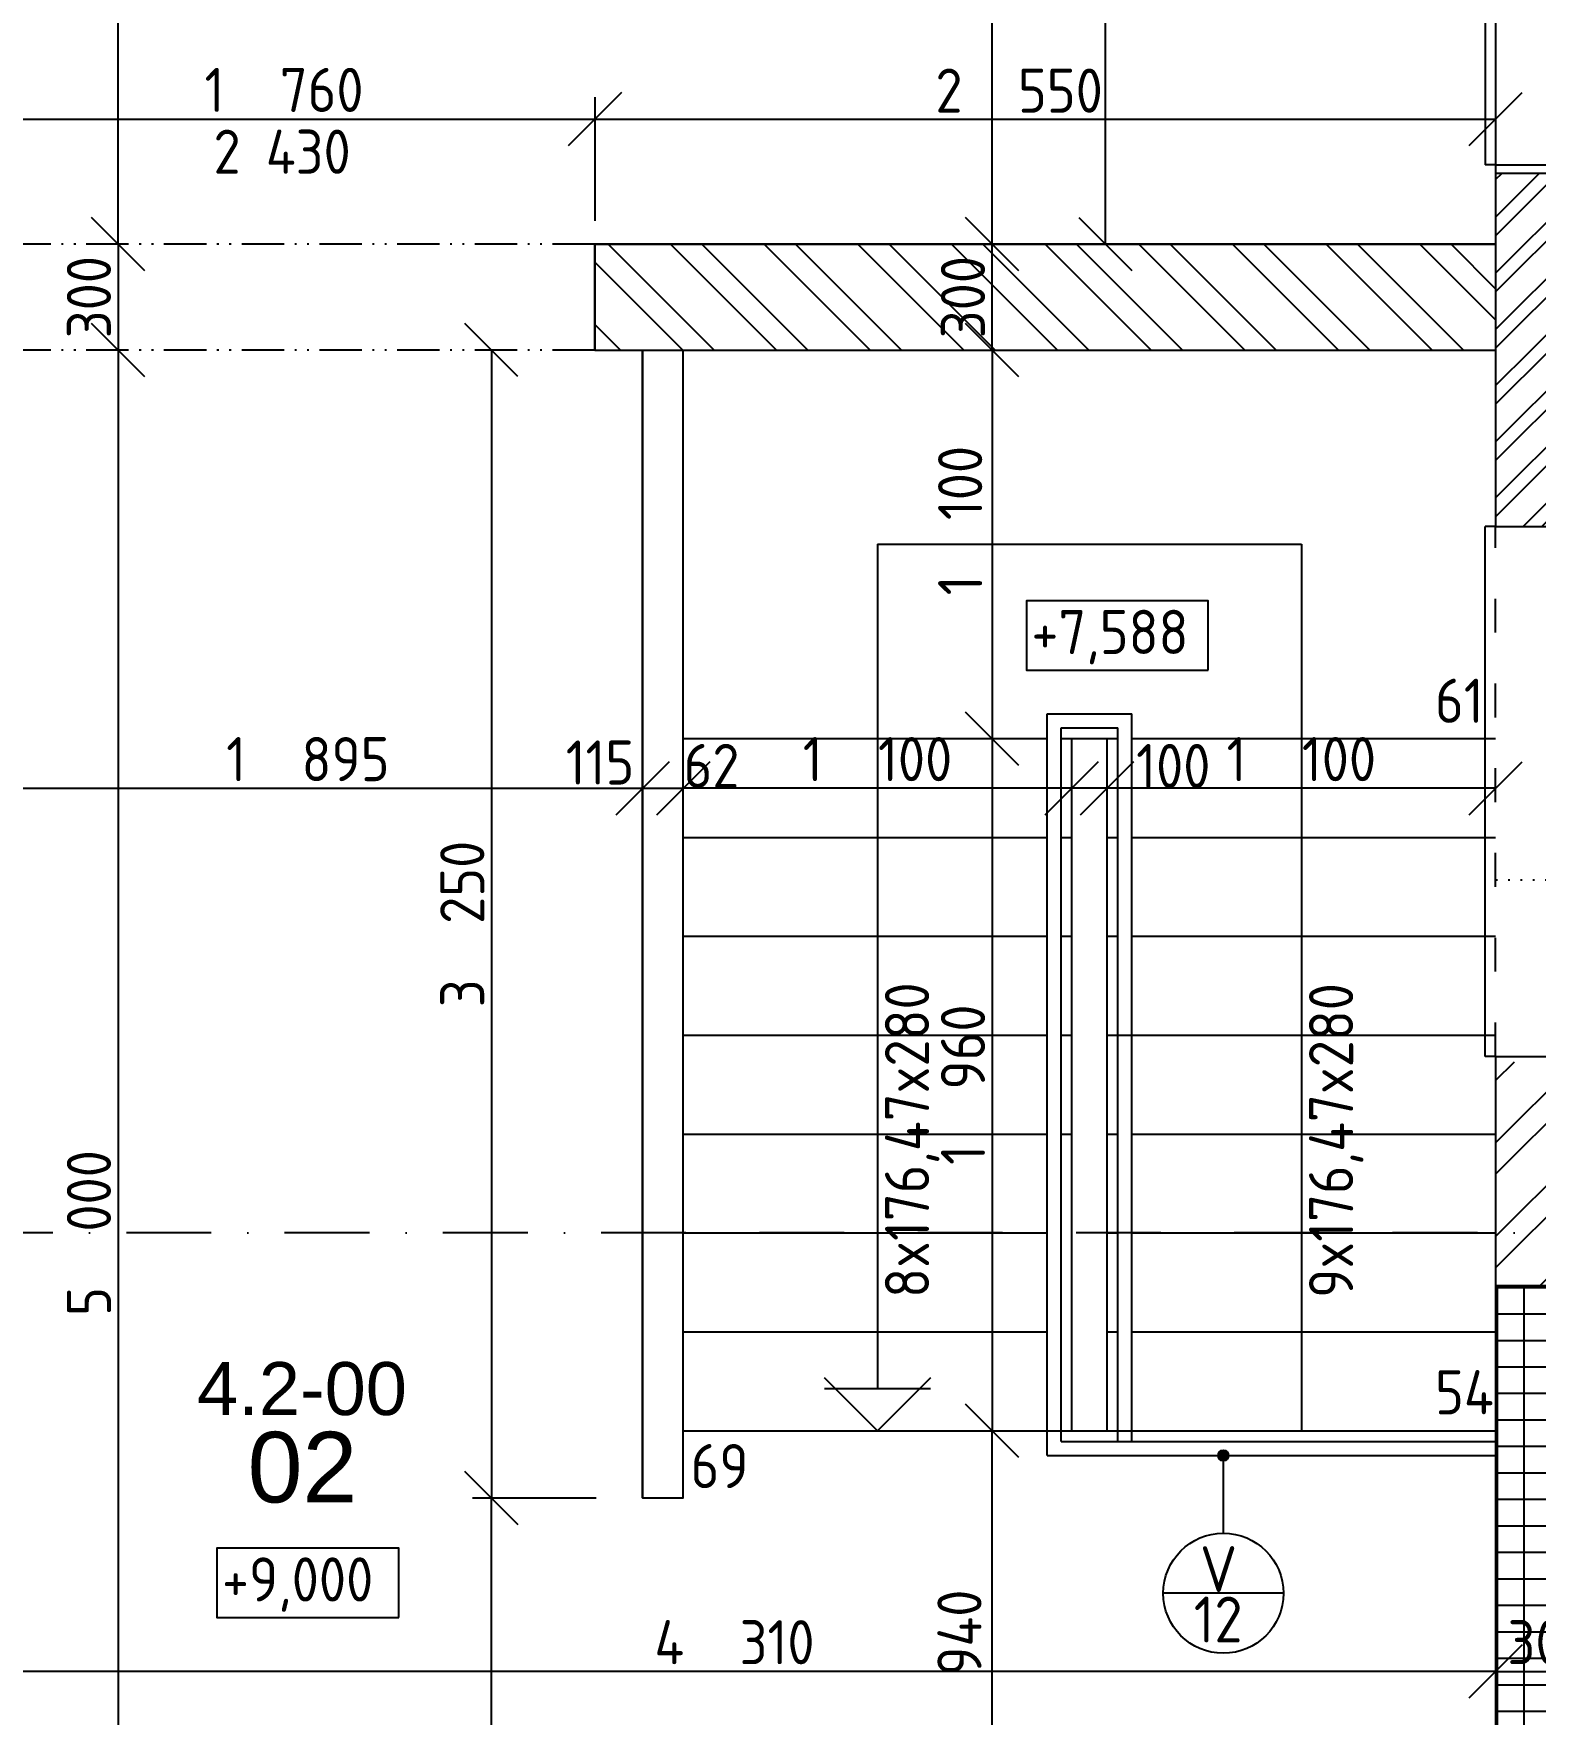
# Model space of a CAD drawing. Extents: x 4511820 to 5180432, y -1526536 to -944957.
# Drawn here: x 4989732 to 4993983, y -1070331 to -1065572 of the extents above; entities that cross this region are included whole.
import ezdxf

# ---------------------------------------------------------------- set-up
doc = ezdxf.new("R2010")
doc.units = 0
doc.header["$MEASUREMENT"] = 0
for name, pattern in [('ACAD_ISO03W100', [30, 12, -18]), ('ACAD_ISO07W100', [3.5, 0.5, -3]), ('ACAD_ISO12W100', [22, 12, -3, 0.5, -3, 0.5, -3]), ('BODKOCIARKOVANA_3', [5.6, 3, -1.3, 0, -1.3])]:
    doc.linetypes.add(name, pattern=pattern)
doc.layers.get('0').update_dxf_attribs({"linetype": 'CONTINUOUS'})
doc.layers.get('Defpoints').update_dxf_attribs({"color": 61, "linetype": 'CONTINUOUS'})
for name, color, linetype in [('KÓTY', 4, 'CONTINUOUS'), ('MÚRY', 1, 'CONTINUOUS'), ('osi', 253, 'CONTINUOUS'), ('Plochy', 41, 'CONTINUOUS'), ('POPIS', 7, 'CONTINUOUS'), ('POZEMOK', 7, 'CONTINUOUS'), ('TENKÁ', 7, 'CONTINUOUS'), ('ŠRAFY', 82, 'CONTINUOUS')]:
    doc.layers.add(name, color=color, linetype=linetype)
doc.styles.add('ARIAL', font='arial.ttf')
doc.styles.add('STYLE1', font='isocp.shx')
doc.dimstyles.new('STANDARD-50', dxfattribs={"dimtxt": 125, "dimasz": 150, "dimexe": 10, "dimexo": 200, "dimgap": 20, "dimtad": 1, "dimdsep": 46, "dimlunit": 6, "dimtxsty": 'STYLE1', "dimblk1": 'OBLIQUE', "dimblk2": 'OBLIQUE', "dimsah": 1, "dimcen": 2.5, "dimse1": 1, "dimse2": 1, "dimadec": 0, "dimazin": 0, "dimtfac": 1, "dimtmove": 1, "dimatfit": 3, "dimldrblk": 'OBLIQUE', "dimfxl": 1, "dimtolj": 1, "dimtzin": 0, "dimarcsym": 0})
pattern_1 = [(45, (0, 262792.02), (-79.549513, 79.549513), []), (45, (53.03, 262792.02), (-79.549513, 79.549513), [])]

# ---------------------------------------------------------------- blocks, each defined once
blk = doc.blocks.new('_OBLIQUE')
at = {"color": 0, "linetype": 'ByBlock'}
blk.add_line((-0.5, -0.5), (0.5, 0.5), dxfattribs=at)
blk = doc.blocks.new('*D20786')
at = {"layer": 'Defpoints', "color": 0}
for p in [(4992771, -1067709), (4992771, -1067789.7), (4993871, -1067789.7)]:
    blk.add_point(p, dxfattribs=at)
at = {"layer": 'KÓTY', "color": 0, "lineweight": -2}
blk.add_line((4993871, -1067709), (4992771, -1067709), dxfattribs=at)
at = {"layer": 'KÓTY', "color": 0, "linetype": 'ByBlock', "lineweight": -2, "xscale": 150, "yscale": 150, "zscale": 150, "rotation": 180}
blk.add_blockref('_OBLIQUE', (4992771, -1067709), dxfattribs=at)
at = {"layer": 'KÓTY', "color": 0, "linetype": 'ByBlock', "lineweight": -2, "xscale": 150, "yscale": 150, "zscale": 150}
blk.add_blockref('_OBLIQUE', (4993871, -1067709), dxfattribs=at)
at = {"layer": 'KÓTY', "color": 0, "insert": (4993321, -1067626.4), "char_height": 125, "attachment_point": 5, "style": 'STYLE1'}
blk.add_mtext('\\A1;1ﾠ100', dxfattribs=at)
blk = doc.blocks.new('*D20787')
at = {"layer": 'Defpoints', "color": 0}
for p in [(4992671, -1067709), (4992671, -1067782.1), (4992771, -1067789.7)]:
    blk.add_point(p, dxfattribs=at)
at = {"layer": 'KÓTY', "color": 0, "lineweight": -2}
blk.add_line((4992771, -1067709), (4992671, -1067709), dxfattribs=at)
at = {"layer": 'KÓTY', "color": 0, "linetype": 'ByBlock', "lineweight": -2, "xscale": 150, "yscale": 150, "zscale": 150, "rotation": 180}
blk.add_blockref('_OBLIQUE', (4992671, -1067709), dxfattribs=at)
at = {"layer": 'KÓTY', "color": 0, "linetype": 'ByBlock', "lineweight": -2, "xscale": 150, "yscale": 150, "zscale": 150}
blk.add_blockref('_OBLIQUE', (4992771, -1067709), dxfattribs=at)
at = {"layer": 'KÓTY', "color": 0, "insert": (4992958.5, -1067646), "char_height": 125, "attachment_point": 5, "style": 'STYLE1'}
blk.add_mtext('\\A1;100', dxfattribs=at)
blk = doc.blocks.new('*D20788')
at = {"layer": 'Defpoints', "color": 0}
for p in [(4991571, -1067709), (4991571, -1067789.7), (4992671, -1067789.7)]:
    blk.add_point(p, dxfattribs=at)
at = {"layer": 'KÓTY', "color": 0, "lineweight": -2}
blk.add_line((4992671, -1067709), (4991571, -1067709), dxfattribs=at)
at = {"layer": 'KÓTY', "color": 0, "linetype": 'ByBlock', "lineweight": -2, "xscale": 150, "yscale": 150, "zscale": 150, "rotation": 180}
blk.add_blockref('_OBLIQUE', (4991571, -1067709), dxfattribs=at)
at = {"layer": 'KÓTY', "color": 0, "linetype": 'ByBlock', "lineweight": -2, "xscale": 150, "yscale": 150, "zscale": 150}
blk.add_blockref('_OBLIQUE', (4992671, -1067709), dxfattribs=at)
at = {"layer": 'KÓTY', "color": 0, "insert": (4992121, -1067626.4), "char_height": 125, "attachment_point": 5, "style": 'STYLE1'}
blk.add_mtext('\\A1;1ﾠ100', dxfattribs=at)
blk = doc.blocks.new('*D20789')
at = {"layer": 'Defpoints', "color": 0}
for p in [(4991456, -1067709), (4991571, -1067709), (4991571, -1067709)]:
    blk.add_point(p, dxfattribs=at)
at = {"layer": 'KÓTY', "color": 0, "lineweight": -2}
blk.add_line((4991456, -1067709), (4991571, -1067709), dxfattribs=at)
at = {"layer": 'KÓTY', "color": 0, "linetype": 'ByBlock', "lineweight": -2, "xscale": 150, "yscale": 150, "zscale": 150, "rotation": 180}
blk.add_blockref('_OBLIQUE', (4991456, -1067709), dxfattribs=at)
at = {"layer": 'KÓTY', "color": 0, "linetype": 'ByBlock', "lineweight": -2, "xscale": 150, "yscale": 150, "zscale": 150}
blk.add_blockref('_OBLIQUE', (4991571, -1067709), dxfattribs=at)
at = {"layer": 'KÓTY', "color": 0, "insert": (4991335.5, -1067636), "char_height": 125, "attachment_point": 5, "style": 'STYLE1'}
blk.add_mtext('\\A1;115', dxfattribs=at)
blk = doc.blocks.new('*D20790')
at = {"layer": 'Defpoints', "color": 0}
for p in [(4992445.5, -1069528.2), (4992445.5, -1069528.2), (4992445.5, -1071468.2)]:
    blk.add_point(p, dxfattribs=at)
at = {"layer": 'KÓTY', "color": 0, "lineweight": -2}
blk.add_line((4992445.5, -1071468.2), (4992445.5, -1069528.2), dxfattribs=at)
at = {"layer": 'KÓTY', "color": 0, "linetype": 'ByBlock', "lineweight": -2, "xscale": 150, "yscale": 150, "zscale": 150}
for p, rotation in [((4992445.5, -1069528.2), 90), ((4992445.5, -1071468.2), 270)]:
    blk.add_blockref('_OBLIQUE', p, dxfattribs=dict(at, rotation=rotation))
at = {"layer": 'KÓTY', "color": 0, "insert": (4992353, -1070206.5), "char_height": 125, "attachment_point": 5, "rotation": 90, "style": 'STYLE1'}
blk.add_mtext('\\A1;1ﾠ940', dxfattribs=at)
blk = doc.blocks.new('*D20791')
at = {"layer": 'Defpoints', "color": 0}
for p in [(4992279.5, -1067568.2), (4992279.5, -1069528.2), (4992445.5, -1069528.2)]:
    blk.add_point(p, dxfattribs=at)
at = {"layer": 'KÓTY', "color": 0, "lineweight": -2}
blk.add_line((4992445.5, -1067568.2), (4992445.5, -1069528.2), dxfattribs=at)
at = {"layer": 'KÓTY', "color": 0, "linetype": 'ByBlock', "lineweight": -2, "xscale": 150, "yscale": 150, "zscale": 150}
for p, rotation in [((4992445.5, -1067568.2), 90), ((4992445.5, -1069528.2), 270)]:
    blk.add_blockref('_OBLIQUE', p, dxfattribs=dict(at, rotation=rotation))
at = {"layer": 'KÓTY', "color": 0, "insert": (4992363, -1068548.2), "char_height": 125, "attachment_point": 5, "rotation": 90, "style": 'STYLE1'}
blk.add_mtext('\\A1;1ﾠ960', dxfattribs=at)
blk = doc.blocks.new('*D20792')
at = {"layer": 'Defpoints', "color": 0}
for p in [(4992279.5, -1066468.2), (4992279.5, -1067568.2), (4992445.5, -1067568.2)]:
    blk.add_point(p, dxfattribs=at)
at = {"layer": 'KÓTY', "color": 0, "lineweight": -2}
blk.add_line((4992445.5, -1066468.2), (4992445.5, -1067568.2), dxfattribs=at)
at = {"layer": 'KÓTY', "color": 0, "linetype": 'ByBlock', "lineweight": -2, "xscale": 150, "yscale": 150, "zscale": 150}
for p, rotation in [((4992445.5, -1066468.2), 90), ((4992445.5, -1067568.2), 270)]:
    blk.add_blockref('_OBLIQUE', p, dxfattribs=dict(at, rotation=rotation))
at = {"layer": 'KÓTY', "color": 0, "insert": (4992355, -1066951), "char_height": 125, "attachment_point": 5, "rotation": 90, "style": 'STYLE1'}
blk.add_mtext('\\A1;1ﾠ100', dxfattribs=at)
blk = doc.blocks.new('*D20869')
at = {"layer": 'Defpoints', "color": 0}
for p in [(4989484.5, -1066468.2), (4989484.5, -1071468.2), (4989971, -1071468.2)]:
    blk.add_point(p, dxfattribs=at)
at = {"layer": 'KÓTY', "color": 0, "lineweight": -2}
blk.add_line((4989971, -1066468.2), (4989971, -1071468.2), dxfattribs=at)
at = {"layer": 'KÓTY', "color": 0, "linetype": 'ByBlock', "lineweight": -2, "xscale": 150, "yscale": 150, "zscale": 150}
for p, rotation in [((4989971, -1066468.2), 90), ((4989971, -1071468.2), 270)]:
    blk.add_blockref('_OBLIQUE', p, dxfattribs=dict(at, rotation=rotation))
at = {"layer": 'KÓTY', "color": 0, "insert": (4989888.5, -1068968.2), "char_height": 125, "attachment_point": 5, "rotation": 90, "style": 'STYLE1'}
blk.add_mtext('\\A1;5ﾠ000', dxfattribs=at)
blk = doc.blocks.new('*D20870')
at = {"layer": 'Defpoints', "color": 0}
for p in [(4989484.5, -1066168.2), (4989484.5, -1066468.2), (4989971, -1066468.2)]:
    blk.add_point(p, dxfattribs=at)
at = {"layer": 'KÓTY', "color": 0, "lineweight": -2}
blk.add_line((4989971, -1066168.2), (4989971, -1066468.2), dxfattribs=at)
at = {"layer": 'KÓTY', "color": 0, "linetype": 'ByBlock', "lineweight": -2, "xscale": 150, "yscale": 150, "zscale": 150}
for p, rotation in [((4989971, -1066168.2), 90), ((4989971, -1066468.2), 270)]:
    blk.add_blockref('_OBLIQUE', p, dxfattribs=dict(at, rotation=rotation))
at = {"layer": 'KÓTY', "color": 0, "insert": (4989888.5, -1066318.2), "char_height": 125, "attachment_point": 5, "rotation": 90, "style": 'STYLE1'}
blk.add_mtext('\\A1;300', dxfattribs=at)
blk = doc.blocks.new('*D20871')
at = {"layer": 'Defpoints', "color": 0}
for p in [(4989971, -1064468.2), (4990364.5, -1064468.2), (4990364.5, -1066168.2)]:
    blk.add_point(p, dxfattribs=at)
at = {"layer": 'KÓTY', "color": 0, "lineweight": -2}
blk.add_line((4989971, -1066168.2), (4989971, -1064468.2), dxfattribs=at)
at = {"layer": 'KÓTY', "color": 0, "linetype": 'ByBlock', "lineweight": -2, "xscale": 150, "yscale": 150, "zscale": 150}
for p, rotation in [((4989971, -1064468.2), 90), ((4989971, -1066168.2), 270)]:
    blk.add_blockref('_OBLIQUE', p, dxfattribs=dict(at, rotation=rotation))
at = {"layer": 'KÓTY', "color": 0, "insert": (4989888.5, -1065318.2), "char_height": 125, "attachment_point": 5, "rotation": 90, "style": 'STYLE1'}
blk.add_mtext('\\A1;1ﾠ700', dxfattribs=at)
blk = doc.blocks.new('*D20896')
at = {"layer": 'Defpoints', "color": 0}
for p in [(4989561, -1070209.5), (4989561, -1070509), (4993871, -1070509)]:
    blk.add_point(p, dxfattribs=at)
at = {"layer": 'KÓTY', "color": 0, "lineweight": -2}
blk.add_line((4993871, -1070209.5), (4989561, -1070209.5), dxfattribs=at)
at = {"layer": 'KÓTY', "color": 0, "linetype": 'ByBlock', "lineweight": -2, "xscale": 150, "yscale": 150, "zscale": 150, "rotation": 180}
blk.add_blockref('_OBLIQUE', (4989561, -1070209.5), dxfattribs=at)
at = {"layer": 'KÓTY', "color": 0, "linetype": 'ByBlock', "lineweight": -2, "xscale": 150, "yscale": 150, "zscale": 150}
blk.add_blockref('_OBLIQUE', (4993871, -1070209.5), dxfattribs=at)
at = {"layer": 'KÓTY', "color": 0, "insert": (4991716, -1070126.957367), "char_height": 125, "attachment_point": 5, "style": 'STYLE1'}
blk.add_mtext('\\A1;4ﾠ310', dxfattribs=at)
blk = doc.blocks.new('*D20909')
at = {"layer": 'Defpoints', "color": 0}
for p in [(4993572.5, -1064468.2), (4992766, -1066168.2), (4993572.5, -1066168.2)]:
    blk.add_point(p, dxfattribs=at)
at = {"layer": 'KÓTY', "color": 0, "lineweight": -2}
blk.add_line((4992766, -1064468.2), (4992766, -1066168.2), dxfattribs=at)
at = {"layer": 'KÓTY', "color": 0, "linetype": 'ByBlock', "lineweight": -2, "xscale": 150, "yscale": 150, "zscale": 150}
for p, rotation in [((4992766, -1064468.2), 90), ((4992766, -1066168.2), 270)]:
    blk.add_blockref('_OBLIQUE', p, dxfattribs=dict(at, rotation=rotation))
at = {"layer": 'KÓTY', "color": 0, "insert": (4992683.5, -1065318.2), "char_height": 125, "attachment_point": 5, "rotation": 90, "style": 'STYLE1'}
blk.add_mtext('\\A1;1ﾠ700', dxfattribs=at)
blk = doc.blocks.new('*D20910')
at = {"layer": 'Defpoints', "color": 0}
for p in [(4992445.5, -1066168.2), (4992445.5, -1066168.2), (4992445.5, -1066468.2)]:
    blk.add_point(p, dxfattribs=at)
at = {"layer": 'KÓTY', "color": 0, "lineweight": -2}
blk.add_line((4992445.5, -1066468.2), (4992445.5, -1066168.2), dxfattribs=at)
at = {"layer": 'KÓTY', "color": 0, "linetype": 'ByBlock', "lineweight": -2, "xscale": 150, "yscale": 150, "zscale": 150}
for p, rotation in [((4992445.5, -1066168.2), 90), ((4992445.5, -1066468.2), 270)]:
    blk.add_blockref('_OBLIQUE', p, dxfattribs=dict(at, rotation=rotation))
at = {"layer": 'KÓTY', "color": 0, "insert": (4992363, -1066318.2), "char_height": 125, "attachment_point": 5, "rotation": 90, "style": 'STYLE1'}
blk.add_mtext('\\A1;300', dxfattribs=at)
blk = doc.blocks.new('*D20911')
at = {"layer": 'Defpoints', "color": 0}
for p in [(4992445.5, -1064468.2), (4992445.5, -1064468.2), (4992445.5, -1066168.2)]:
    blk.add_point(p, dxfattribs=at)
at = {"layer": 'KÓTY', "color": 0, "lineweight": -2}
blk.add_line((4992445.5, -1066168.2), (4992445.5, -1064468.2), dxfattribs=at)
at = {"layer": 'KÓTY', "color": 0, "linetype": 'ByBlock', "lineweight": -2, "xscale": 150, "yscale": 150, "zscale": 150}
for p, rotation in [((4992445.5, -1064468.2), 90), ((4992445.5, -1066168.2), 270)]:
    blk.add_blockref('_OBLIQUE', p, dxfattribs=dict(at, rotation=rotation))
at = {"layer": 'KÓTY', "color": 0, "insert": (4992363, -1065318.2), "char_height": 125, "attachment_point": 5, "rotation": 90, "style": 'STYLE1'}
blk.add_mtext('\\A1;1ﾠ700', dxfattribs=at)
blk = doc.blocks.new('*D21022')
at = {"layer": 'Defpoints', "color": 0}
for p in [(4989561, -1067709), (4991456, -1067709), (4991456, -1067709)]:
    blk.add_point(p, dxfattribs=at)
at = {"layer": 'KÓTY', "color": 0, "lineweight": -2}
blk.add_line((4989561, -1067709), (4991456, -1067709), dxfattribs=at)
at = {"layer": 'KÓTY', "color": 0, "linetype": 'ByBlock', "lineweight": -2, "xscale": 150, "yscale": 150, "zscale": 150, "rotation": 180}
blk.add_blockref('_OBLIQUE', (4989561, -1067709), dxfattribs=at)
at = {"layer": 'KÓTY', "color": 0, "linetype": 'ByBlock', "lineweight": -2, "xscale": 150, "yscale": 150, "zscale": 150}
blk.add_blockref('_OBLIQUE', (4991456, -1067709), dxfattribs=at)
at = {"layer": 'KÓTY', "color": 0, "insert": (4990508.5, -1067626.4), "char_height": 125, "attachment_point": 5, "style": 'STYLE1'}
blk.add_mtext('\\A1;1ﾠ895', dxfattribs=at)
blk = doc.blocks.new('*D21030')
at = {"layer": 'Defpoints', "color": 0}
for p in [(4991321, -1065814), (4989561, -1066168.2), (4991321, -1066168.2)]:
    blk.add_point(p, dxfattribs=at)
at = {"layer": 'KÓTY', "color": 0, "lineweight": -2}
blk.add_line((4989561, -1065814), (4991321, -1065814), dxfattribs=at)
at = {"layer": 'KÓTY', "color": 0, "linetype": 'ByBlock', "lineweight": -2, "xscale": 150, "yscale": 150, "zscale": 150, "rotation": 180}
blk.add_blockref('_OBLIQUE', (4989561, -1065814), dxfattribs=at)
at = {"layer": 'KÓTY', "color": 0, "linetype": 'ByBlock', "lineweight": -2, "xscale": 150, "yscale": 150, "zscale": 150}
blk.add_blockref('_OBLIQUE', (4991321, -1065814), dxfattribs=at)
at = {"layer": 'KÓTY', "color": 0, "insert": (4990441, -1065731.5), "char_height": 125, "attachment_point": 5, "style": 'STYLE1'}
blk.add_mtext('\\A1;1ﾠ760', dxfattribs=at)
blk = doc.blocks.new('*D21031')
at = {"layer": 'Defpoints', "color": 0}
for p in [(4993871, -1065814), (4991321, -1066168.2), (4993871, -1066168.2)]:
    blk.add_point(p, dxfattribs=at)
at = {"layer": 'KÓTY', "color": 0, "lineweight": -2}
blk.add_line((4991321, -1065814), (4993871, -1065814), dxfattribs=at)
at = {"layer": 'KÓTY', "color": 0, "linetype": 'ByBlock', "lineweight": -2, "xscale": 150, "yscale": 150, "zscale": 150, "rotation": 180}
blk.add_blockref('_OBLIQUE', (4991321, -1065814), dxfattribs=at)
at = {"layer": 'KÓTY', "color": 0, "linetype": 'ByBlock', "lineweight": -2, "xscale": 150, "yscale": 150, "zscale": 150}
blk.add_blockref('_OBLIQUE', (4993871, -1065814), dxfattribs=at)
at = {"layer": 'KÓTY', "color": 0, "insert": (4992522, -1065733.5), "char_height": 125, "attachment_point": 5, "style": 'STYLE1'}
blk.add_mtext('\\A1;2ﾠ550', dxfattribs=at)
blk = doc.blocks.new('*D21047')
at = {"layer": 'Defpoints', "color": 0}
for p in [(4993871, -1070209.5), (4994171, -1070209.5), (4994171, -1070209.5)]:
    blk.add_point(p, dxfattribs=at)
at = {"layer": 'KÓTY', "color": 0, "lineweight": -2}
blk.add_line((4993871, -1070209.5), (4994171, -1070209.5), dxfattribs=at)
at = {"layer": 'KÓTY', "color": 0, "linetype": 'ByBlock', "lineweight": -2, "xscale": 150, "yscale": 150, "zscale": 150, "rotation": 180}
blk.add_blockref('_OBLIQUE', (4993871, -1070209.5), dxfattribs=at)
at = {"layer": 'KÓTY', "color": 0, "linetype": 'ByBlock', "lineweight": -2, "xscale": 150, "yscale": 150, "zscale": 150}
blk.add_blockref('_OBLIQUE', (4994171, -1070209.5), dxfattribs=at)
at = {"layer": 'KÓTY', "color": 0, "insert": (4994021, -1070127), "char_height": 125, "attachment_point": 5, "style": 'STYLE1'}
blk.add_mtext('\\A1;300', dxfattribs=at)
blk = doc.blocks.new('*D21052')
at = {"layer": 'Defpoints', "color": 0}
for p in [(4991028, -1069718.2), (4991456, -1069718.2), (4991321, -1071468.2)]:
    blk.add_point(p, dxfattribs=at)
at = {"layer": 'KÓTY', "color": 0, "lineweight": -2}
blk.add_line((4991028, -1071468.2), (4991028, -1069718.2), dxfattribs=at)
at = {"layer": 'KÓTY', "color": 0, "linetype": 'ByBlock', "lineweight": -2, "xscale": 150, "yscale": 150, "zscale": 150}
for p, rotation in [((4991028, -1069718.2), 90), ((4991028, -1071468.2), 270)]:
    blk.add_blockref('_OBLIQUE', p, dxfattribs=dict(at, rotation=rotation))
at = {"layer": 'KÓTY', "color": 0, "insert": (4990936.5, -1070754.5), "char_height": 125, "attachment_point": 5, "rotation": 90, "style": 'STYLE1'}
blk.add_mtext('\\A1;1ﾠ750', dxfattribs=at)
blk = doc.blocks.new('*D21053')
at = {"layer": 'Defpoints', "color": 0}
for p in [(4991456, -1066468.2), (4991028, -1069718.2), (4991456, -1069718.2)]:
    blk.add_point(p, dxfattribs=at)
at = {"layer": 'KÓTY', "color": 0, "lineweight": -2}
blk.add_line((4991028, -1066468.2), (4991028, -1069718.2), dxfattribs=at)
at = {"layer": 'KÓTY', "color": 0, "linetype": 'ByBlock', "lineweight": -2, "xscale": 150, "yscale": 150, "zscale": 150}
for p, rotation in [((4991028, -1066468.2), 90), ((4991028, -1069718.2), 270)]:
    blk.add_blockref('_OBLIQUE', p, dxfattribs=dict(at, rotation=rotation))
at = {"layer": 'KÓTY', "color": 0, "insert": (4990945.5, -1068093.2), "char_height": 125, "attachment_point": 5, "rotation": 90, "style": 'STYLE1'}
blk.add_mtext('\\A1;3ﾠ250', dxfattribs=at)
blk = doc.blocks.new('*D55405')
at = {"layer": 'Defpoints', "color": 0}
for p in [(4993901, -1066468.2), (4993901, -1067968.2), (4995924.5, -1067968.2)]:
    blk.add_point(p, dxfattribs=at)
at = {"layer": 'KÓTY', "color": 0, "lineweight": -2, "ltscale": 25}
blk.add_line((4995924.5, -1066468.2), (4995924.5, -1067968.2), dxfattribs=at)
at = {"layer": 'KÓTY', "color": 0, "linetype": 'ByBlock', "lineweight": -2, "xscale": 150, "yscale": 150, "zscale": 150}
for p, rotation in [((4995924.5, -1066468.2), 90), ((4995924.5, -1067968.2), 270)]:
    blk.add_blockref('_OBLIQUE', p, dxfattribs=dict(at, rotation=rotation))
at = {"layer": 'KÓTY', "color": 0, "insert": (4995842, -1067218.2), "char_height": 125, "attachment_point": 5, "rotation": 90, "style": 'STYLE1'}
blk.add_mtext('\\A1;1ﾠ500', dxfattribs=at)

msp = doc.modelspace()

# ---------------------------------------------------------------- hatches: boundary and pattern name
at = {"layer": 'TENKÁ'}
h = msp.add_hatch(color=256, dxfattribs=at)
h.dxf.hatch_style = 1
h.paths.add_polyline_path([(4993100.097, -1069613.172, 2.41421356), (4993085.097, -1069598.172, 0.41421356)])
at = {"layer": 'ŠRAFY'}
h = msp.add_hatch(dxfattribs=at)
h.set_pattern_fill('ANSI32', color=256, scale=300)
h.set_pattern_definition(pattern_1)
h.paths.add_polyline_path([(4994251, -1066468.172), (4994251, -1065968.172), (4993871, -1065968.172), (4993871, -1066153.172), (4993871, -1066453.172), (4993871, -1066468.172)])
h = msp.add_hatch(dxfattribs=at)
h.set_pattern_fill('ANSI32', color=256, scale=500, angle=90)
h.set_pattern_definition([(135, (462343.18, 70767), (-132.5825215, -132.5825215), []), (135, (462343.18, 70855.4), (-132.5825215, -132.5825215), [])])
h.paths.add_polyline_path([(4993871, -1066468.172), (4993871, -1066168.172), (4991321, -1066168.172), (4991321, -1066468.172), (4991456, -1066468.172), (4991571, -1066468.172)])
h.paths.add_polyline_path([(4992238, -1066461.971), (4992238, -1066174.373), (4992488, -1066174.373), (4992488, -1066461.971)], flags=24)
h = msp.add_hatch(dxfattribs=at)
h.set_pattern_fill('ANSI32', color=256, scale=300)
h.set_pattern_definition(pattern_1)
h.paths.add_polyline_path([(4993871, -1066468.172), (4993871, -1066968.172), (4994181, -1066968.172), (4994251, -1066968.172), (4994251, -1066468.172)])
h = msp.add_hatch(dxfattribs=at)
h.set_pattern_fill('ANSI32', color=256, scale=500)
h.set_pattern_definition([(45, (584112, 178559.14), (-132.5825215, 132.5825215), []), (45, (584200.39, 178559.14), (-132.5825215, 132.5825215), [])])
h.paths.add_polyline_path([(4994251, -1068738.172), (4994251, -1068483.172), (4993871, -1068483.172), (4993871, -1069118.172), (4994171, -1069118.172), (4996021, -1069118.172), (4996021, -1068738.172)])
at = {"layer": 'ŠRAFY', "ltscale": 0.25}
h = msp.add_hatch(dxfattribs=at)
h.set_pattern_fill('ANSI37', color=256, scale=600, angle=45)
h.set_pattern_definition([(90, (-3307273.674, 668852.734), (-75, 1e-14), []), (180, (-3307273.674, 668852.734), (-1e-14, -75), [])])
h.paths.add_polyline_path([(4993871, -1069118.172), (4993871, -1069248.172), (4993871, -1069528.172), (4993871, -1069558.172), (4993871, -1069598.172), (4993871, -1071168.172), (4993871, -1071283.172), (4993871, -1073783.172), (4993871, -1073898.172), (4994171, -1073898.172), (4994171, -1073233.172), (4994171, -1073118.172), (4994171, -1070483.172), (4994171, -1069118.172)])
h.paths.add_polyline_path([(4993938.75, -1071778.691), (4994176.25, -1071778.691), (4994176.25, -1072028.691), (4993938.75, -1072028.691)], flags=9)
h.paths.add_polyline_path([(4993877.201, -1070002), (4994164.799, -1070002), (4994164.799, -1070252), (4993877.201, -1070252)], flags=24)
h.paths.add_polyline_path([(4994210.25, -1069920), (4994447.75, -1069920), (4994447.75, -1070170), (4994210.25, -1070170)], flags=9)

# ---------------------------------------------------------------- linework, layer by layer
at = {"layer": 'KÓTY', "ltscale": 0.25}
msp.add_line((4991321, -1065752.097), (4991321, -1066102.097), dxfattribs=at)
at = {"layer": 'KÓTY', "ltscale": 25}
msp.add_line((4990974.597, -1069718.172), (4991324.597, -1069718.172), dxfattribs=at)
at = {"layer": 'MÚRY'}
for p, q in [((4993871, -1065943.172), (4994411, -1065943.172)), ((4993871, -1065943.172), (4993871, -1066168.172)), ((4991321, -1066168.172), (4993871, -1066168.172)), ((4991321, -1066468.172), (4991321, -1066168.172)), ((4991321, -1066468.172), (4993871, -1066468.172)), ((4993871, -1066468.172), (4993871, -1066968.172)), ((4993871, -1066968.172), (4994411, -1066968.172)), ((4993871, -1068468.172), (4993871, -1071168.172)), ((4993871, -1068468.172), (4994411, -1068468.172))]:
    msp.add_line(p, q, dxfattribs=at)
at = {"layer": 'osi', "linetype": 'BODKOCIARKOVANA_3', "ltscale": 80}
msp.add_line((5041766, -1068968.172), (4978096, -1068968.172), dxfattribs=at)
at = {"layer": 'Plochy'}
msp.add_lwpolyline([(4989561, -1066168.172), (4988912.5, -1066168.172), (4988871, -1066168.172), (4988871, -1064468.172), (4993871, -1064468.172), (4993871, -1066168.172), (4991321, -1066168.172), (4991321, -1066468.172), (4991456, -1066468.172), (4991456, -1069718.172), (4991571, -1069718.172), (4991571, -1069528.172), (4993871, -1069528.172), (4993871, -1071168.172), (4992871, -1071168.172), (4992871, -1071468.172), (4991321, -1071468.172), (4991321, -1073468.172), (4989286, -1073468.172), (4989286, -1071768.172), (4989561, -1071768.172)], close=True, dxfattribs=at)
at = {"layer": 'POZEMOK'}
for p, q in [((4992121, -1067018.172), (4993321, -1067018.172)), ((4992121, -1067018.172), (4992121, -1069408.172)), ((4992121, -1067018.172), (4992121, -1069408.172)), ((4993321, -1067018.172), (4993321, -1069528.172)), ((4992601, -1069598.172), (4992601, -1067498.172)), ((4992601, -1067498.172), (4992841, -1067498.172)), ((4992641, -1069558.172), (4992641, -1067538.172)), ((4992641, -1067538.172), (4992801, -1067538.172)), ((4992801, -1069558.172), (4992801, -1067538.172)), ((4992841, -1069558.172), (4992841, -1067498.172)), ((4992121, -1069528.172), (4991971, -1069378.172)), ((4992121, -1069528.172), (4991971, -1069378.172)), ((4992271, -1069378.172), (4992121, -1069528.172)), ((4992271, -1069378.172), (4992121, -1069528.172)), ((4991971, -1069408.172), (4992271, -1069408.172)), ((4991971, -1069408.172), (4992271, -1069408.172)), ((4992641, -1069558.172), (4993871, -1069558.172)), ((4992601, -1069598.172), (4993871, -1069598.172))]:
    msp.add_line(p, q, dxfattribs=at)
at = {"layer": 'TENKÁ', "ltscale": 0.25}
for p, q in [((4993841, -1064523.172), (4993841, -1065943.172)), ((4993871, -1065943.172), (4993841, -1065943.172)), ((4993841, -1068468.172), (4993841, -1066968.172)), ((4993871, -1066968.172), (4993841, -1066968.172)), ((4993871, -1068468.172), (4993841, -1068468.172)), ((4993270.097, -1069988.261), (4992930.097, -1069988.261))]:
    msp.add_line(p, q, dxfattribs=at)
at = {"layer": 'TENKÁ', "linetype": 'ACAD_ISO03W100', "ltscale": 8}
for p, q in [((4993871, -1064523.172), (4993871, -1065943.172)), ((4993871, -1068468.172), (4993871, -1066968.172))]:
    msp.add_line(p, q, dxfattribs=at)
at = {"layer": 'TENKÁ'}
for p, q in [((4994251, -1065968.172), (4993871, -1065968.172)), ((4993871, -1066168.172), (4993871, -1066468.172)), ((4991456, -1069718.172), (4991456, -1066468.172)), ((4991571, -1069718.172), (4991571, -1066468.172)), ((4991571, -1067568.172), (4992601, -1067568.172)), ((4992641, -1067568.172), (4992801, -1067568.172)), ((4992671, -1069528.172), (4992671, -1067568.172)), ((4992771, -1069528.172), (4992771, -1067568.172)), ((4992841, -1067568.172), (4993871, -1067568.172)), ((4991571, -1067848.172), (4992601, -1067848.172)), ((4992641, -1067848.172), (4992671, -1067848.172)), ((4992771, -1067848.172), (4992801, -1067848.172)), ((4992841, -1067848.172), (4993871, -1067848.172)), ((4991571, -1068128.172), (4992601, -1068128.172)), ((4992641, -1068128.172), (4992671, -1068128.172)), ((4992771, -1068128.172), (4992801, -1068128.172)), ((4992841, -1068128.172), (4993871, -1068128.172)), ((4991571, -1068408.172), (4992601, -1068408.172)), ((4992641, -1068408.172), (4992671, -1068408.172)), ((4992771, -1068408.172), (4992801, -1068408.172)), ((4992801, -1068408.172), (4993871, -1068408.172)), ((4991571, -1068688.172), (4992601, -1068688.172)), ((4992641, -1068688.172), (4992671, -1068688.172)), ((4992771, -1068688.172), (4992801, -1068688.172)), ((4992841, -1068688.172), (4993871, -1068688.172)), ((4991571, -1068968.172), (4992601, -1068968.172)), ((4992771, -1068968.172), (4992801, -1068968.172)), ((4992841, -1068968.172), (4993871, -1068968.172)), ((4994286, -1069118.172), (4993871, -1069118.172)), ((4991571, -1069248.172), (4992601, -1069248.172)), ((4992771, -1069248.172), (4992801, -1069248.172)), ((4992841, -1069248.172), (4993871, -1069248.172)), ((4991571, -1069528.172), (4992601, -1069528.172)), ((4992641, -1069528.172), (4992771, -1069528.172)), ((4992771, -1069528.172), (4992801, -1069528.172)), ((4992841, -1069528.172), (4993871, -1069528.172)), ((4993100.097, -1069818.261), (4993100.097, -1069598.172)), ((4991456, -1069718.172), (4991571, -1069718.172))]:
    msp.add_line(p, q, dxfattribs=at)
at = {"layer": 'TENKÁ', "linetype": 'ACAD_ISO12W100', "ltscale": 10}
for p, q in [((4991321, -1066168.172), (4989561, -1066168.172)), ((4991321, -1066468.172), (4989561, -1066468.172))]:
    msp.add_line(p, q, dxfattribs=at)
at = {"layer": 'TENKÁ', "linetype": 'ACAD_ISO07W100', "ltscale": 10}
msp.add_line((4993871, -1067968.172), (4994411, -1067968.172), dxfattribs=at)
at = {"layer": 'TENKÁ', "ltscale": 0.25}
for points in [[(4993057.012, -1067374.092), (4993057.012, -1067177.842), (4992542.38, -1067177.842), (4992542.38, -1067374.092)], [(4990765.469, -1070057), (4990765.469, -1069860.75), (4990250.837, -1069860.75), (4990250.837, -1070057)]]:
    msp.add_lwpolyline(points, close=True, dxfattribs=at)
at = {"layer": 'TENKÁ'}
msp.add_circle((4993100.097, -1069598.172), 15, dxfattribs=at)
at = {"layer": 'TENKÁ', "ltscale": 0.25}
msp.add_circle((4993100.097, -1069988.261), 170, dxfattribs=at)

# ---------------------------------------------------------------- texts
at = {"layer": 'KÓTY', "insert": (4990435.423, -1065906.457), "char_height": 125, "attachment_point": 5, "style": 'STYLE1'}
msp.add_mtext('\\A1;2 430', dxfattribs=at)
at = {"layer": 'POPIS', "lineweight": 40, "ltscale": 0.25, "style": 'ARIAL'}
for s, height, p in [('4.2-00', 150, (4990194.769, -1069483.751)), ('02', 200, (4990337.769, -1069731.251))]:
    msp.add_text(s, height=height, dxfattribs=at).set_placement(p)
at = {"layer": 'TENKÁ', "ltscale": 0.25, "style": 'STYLE1'}
for s, p in [('+7,588', (4992556.77, -1067328.79)), ('61', (4993699.483, -1067523.68)), ('62', (4991571.983, -1067708.18)), ('54', (4993699.483, -1069481.68)), ('69', (4991591.983, -1069690.68)), ('+9,000', (4990265.227, -1070011.699))]:
    msp.add_text(s, height=125, dxfattribs=at).set_placement(p)
at = {"layer": 'TENKÁ', "linetype": 'Continuous', "style": 'STYLE1'}
for s, p in [('8x176,47x280', (4992267.161, -1069151.913)), ('8x176,47x280', (4992267.161, -1069151.913)), ('9x176,47x280', (4993467.661, -1069151.913))]:
    msp.add_text(s, height=125, rotation=90, dxfattribs=at).set_placement(p)
at = {"layer": 'TENKÁ', "style": 'STYLE1'}
for s, p in [('V', (4993034.067, -1069984.761)), ('12', (4993016.317, -1070127.647))]:
    msp.add_text(s, height=130, dxfattribs=at).set_placement(p)

# ---------------------------------------------------------------- dimensions: what is measured, and where the dimension line sits
at = {"layer": 'KÓTY'}
for base, p1, p2, picture, middle in [((4989971, -1064468.172), (4990364.5, -1066168.172), (4990364.5, -1064468.172), '*D20871', (4989888.457, -1065318.172)), ((4992445.5, -1064468.172), (4992445.5, -1066168.172), (4992445.5, -1064468.172), '*D20911', (4992362.957, -1065318.172)), ((4992766, -1066168.172), (4993572.5, -1064468.172), (4993572.5, -1066168.172), '*D20909', (4992683.457, -1065318.172)), ((4989971, -1066468.172), (4989484.5, -1066168.172), (4989484.5, -1066468.172), '*D20870', (4989888.5, -1066318.172)), ((4992445.5, -1066168.172), (4992445.5, -1066468.172), (4992445.5, -1066168.172), '*D20910', (4992363, -1066318.172)), ((4989971, -1071468.172), (4989484.5, -1066468.172), (4989484.5, -1071468.172), '*D20869', (4989888.457, -1068968.172)), ((4991028, -1069718.172), (4991456, -1066468.172), (4991456, -1069718.172), '*D21053', (4990945.457, -1068093.172)), ((4992445.5, -1069528.172), (4992279.5, -1067568.172), (4992279.5, -1069528.172), '*D20791', (4992362.957, -1068548.172))]:
    dim = msp.add_linear_dim(base=base, p1=p1, p2=p2, angle=90, dimstyle='STANDARD-50', dxfattribs=at)
    dim.commit()
    dim.dimension.update_dxf_attribs({"geometry": picture, "text_midpoint": middle})
for base, p1, p2, picture, middle in [((4991321, -1065814), (4989561, -1066168.172), (4991321, -1066168.172), '*D21030', (4990441, -1065731.457)), ((4991456, -1067708.98), (4989561, -1067708.98), (4991456, -1067708.98), '*D21022', (4990508.5, -1067626.438)), ((4991571, -1067708.98), (4992671, -1067789.672), (4991571, -1067789.672), '*D20788', (4992121, -1067626.438)), ((4992771, -1067708.98), (4993871, -1067789.672), (4992771, -1067789.672), '*D20786', (4993321, -1067626.438)), ((4989561, -1070209.5), (4993871, -1070509), (4989561, -1070509), '*D20896', (4991716, -1070126.957)), ((4994171, -1070209.5), (4993871, -1070209.5), (4994171, -1070209.5), '*D21047', (4994021, -1070127))]:
    dim = msp.add_linear_dim(base=base, p1=p1, p2=p2, dimstyle='STANDARD-50', dxfattribs=at)
    dim.commit()
    dim.dimension.update_dxf_attribs({"geometry": picture, "text_midpoint": middle})
for base, p1, p2, picture, middle in [((4993871, -1065814), (4991321, -1066168.172), (4993871, -1066168.172), '*D21031', (4992522, -1065816)), ((4992671, -1067708.98), (4992771, -1067789.672), (4992671, -1067782.083), '*D20787', (4992958.5, -1067728.5))]:
    dim = msp.add_linear_dim(base=base, p1=p1, p2=p2, dimstyle='STANDARD-50', dxfattribs=at)
    dim.commit()
    dim.dimension.update_dxf_attribs({"geometry": picture, "text_midpoint": middle, "dimtype": 160})
for base, p1, p2, picture, middle in [((4992445.5, -1067568.172), (4992279.5, -1066468.172), (4992279.5, -1067568.172), '*D20792', (4992437.5, -1066951)), ((4992445.5, -1069528.172), (4992445.5, -1071468.172), (4992445.5, -1069528.172), '*D20790', (4992435.5, -1070206.5)), ((4991028, -1069718.172), (4991321, -1071468.172), (4991456, -1069718.172), '*D21052', (4991019, -1070754.5))]:
    dim = msp.add_linear_dim(base=base, p1=p1, p2=p2, angle=90, dimstyle='STANDARD-50', dxfattribs=at)
    dim.commit()
    dim.dimension.update_dxf_attribs({"geometry": picture, "text_midpoint": middle, "dimtype": 160})
at = {"layer": 'KÓTY', "ltscale": 25}
dim = msp.add_linear_dim(base=(4995924.5, -1067968.172), p1=(4993901, -1066468.172), p2=(4993901, -1067968.172), angle=90, dimstyle='STANDARD-50', dxfattribs=at)
dim.commit()
dim.dimension.update_dxf_attribs({"geometry": '*D55405', "text_midpoint": (4995841.957, -1067218.172)})
at = {"layer": 'KÓTY'}
dim = msp.add_linear_dim(base=(4991571, -1067708.98), p1=(4991456, -1067708.98), p2=(4991571, -1067708.98), dimstyle='STANDARD-50', override={"dimtxsty": 'STYLE1', "dimldrblk": 'OBLIQUE'}, dxfattribs=at)
dim.commit()
dim.dimension.update_dxf_attribs({"geometry": '*D20789', "text_midpoint": (4991335.5, -1067718.5), "dimtype": 160})

doc.saveas('drawing.dxf')
